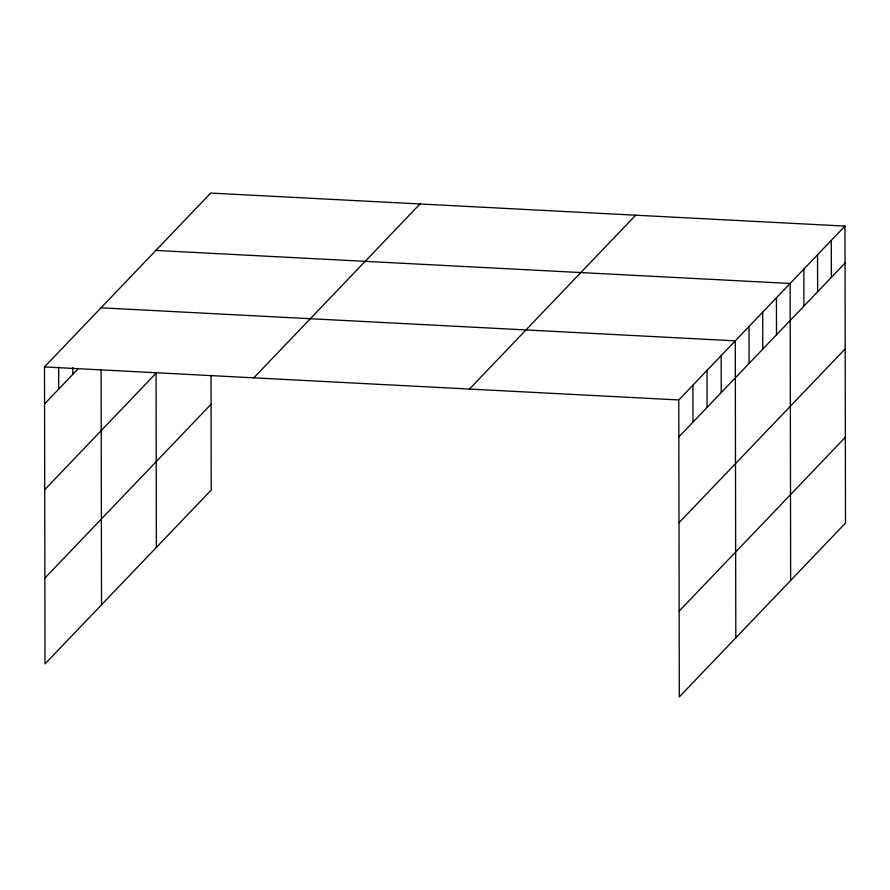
<?xml version="1.0" encoding="UTF-8"?>
<svg xmlns="http://www.w3.org/2000/svg" width="890" height="890" viewBox="0 0 890 890"><rect width="100%" height="100%" fill="white"/><g stroke="black" fill="none" stroke-linecap="round" stroke-linejoin="round"><path stroke-width="1.33" d="M211.019 375.246L211.219 490.045L45.023 663.907L44.5 366.936L210.696 193.074L844.977 226.093L845.5 523.064L679.304 696.926L678.781 399.955L844.977 226.093M44.567 403.904L78.465 368.438M44.711 489.711L156.073 373.222L156.373 547.417M44.867 578.111L211.064 404.249M253.817 377.827L420.013 203.966M469.464 389.052L635.671 215.202M678.848 436.923L845.044 263.073M678.992 522.73L845.2 348.869M679.148 611.13L845.355 437.268M155.85 250.446L790.131 283.465L790.654 580.436M101.004 307.818L735.285 340.837L735.808 637.819M44.5 366.936L678.781 399.955M831.271 240.434L831.338 277.413M817.554 254.785L817.621 291.753M803.848 269.125L803.915 306.093M776.425 297.805L776.492 334.785M762.708 312.156L762.774 349.125M749.002 326.497L749.069 363.476M721.167 355.622L721.223 392.59M707.038 370.396L707.105 407.375M692.91 385.181L692.976 422.149M101.115 369.706L101.527 604.799M72.802 367.503L72.813 374.356M58.651 367.225L58.696 389.13"/></g></svg>
